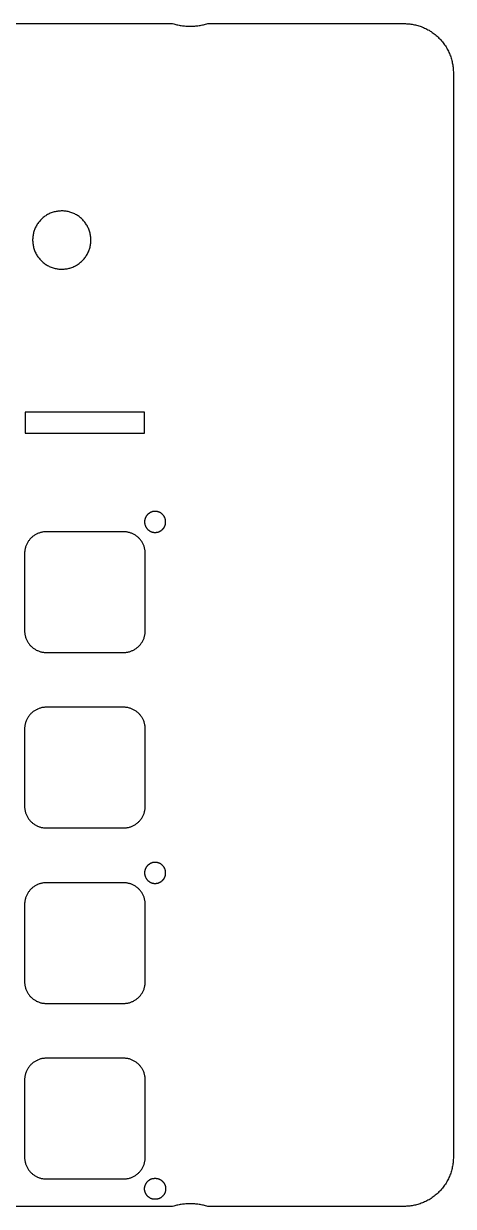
# Model space of a CAD drawing. Header units: millimetres. Extents: x -4 to 14, y 0 to 16.8.
# Drawn here: x 7.88 to 14, y 0 to 16.85 of the extents above; entities that cross this region are included whole.
import ezdxf

# ---------------------------------------------------------------- set-up
doc = ezdxf.new("R2010")
doc.units = ezdxf.units.MM
doc.header["$MEASUREMENT"] = 0
doc.layers.add('plot', color=254, linetype='Continuous', true_color=0xc6e0ff)

msp = doc.modelspace()

# ---------------------------------------------------------------- linework, layer by layer
at = {"layer": 'plot'}
for points in [[(10.5, 16.848), (13.3, 16.848), (13.316, 16.848), (13.331, 16.847), (13.347, 16.846), (13.363, 16.845), (13.379, 16.843), (13.395, 16.841), (13.411, 16.839), (13.427, 16.836), (13.444, 16.833), (13.46, 16.829), (13.476, 16.825), (13.493, 16.821), (13.509, 16.816), (13.525, 16.811), (13.541, 16.805), (13.558, 16.799), (13.574, 16.792), (13.59, 16.785), (13.606, 16.778), (13.622, 16.77), (13.637, 16.761), (13.653, 16.753), (13.668, 16.743), (13.683, 16.734), (13.698, 16.724), (13.713, 16.713), (13.727, 16.702), (13.741, 16.691), (13.755, 16.68), (13.769, 16.668), (13.782, 16.655), (13.795, 16.643), (13.808, 16.63), (13.82, 16.617), (13.832, 16.603), (13.843, 16.589), (13.855, 16.575), (13.865, 16.56), (13.876, 16.546), (13.886, 16.531), (13.896, 16.516), (13.905, 16.5), (13.913, 16.485), (13.922, 16.469), (13.93, 16.454), (13.937, 16.438), (13.944, 16.422), (13.951, 16.406), (13.957, 16.389), (13.963, 16.373), (13.968, 16.357), (13.973, 16.34), (13.977, 16.324), (13.981, 16.308), (13.985, 16.291), (13.988, 16.275), (13.991, 16.259), (13.994, 16.243), (13.996, 16.227), (13.997, 16.211), (13.998, 16.195), (13.999, 16.179), (14, 16.163), (14, 16.148), (14, 0.7)], [(0, 16.848), (10, 16.848)], [(10, 16.848), (10.015, 16.843), (10.03, 16.839), (10.045, 16.836), (10.061, 16.832), (10.076, 16.829), (10.092, 16.826), (10.107, 16.823), (10.123, 16.821), (10.139, 16.818), (10.155, 16.816), (10.17, 16.815), (10.186, 16.814), (10.202, 16.813), (10.218, 16.812), (10.234, 16.811), (10.25, 16.811), (10.266, 16.811), (10.282, 16.812), (10.298, 16.813), (10.314, 16.814), (10.33, 16.815), (10.345, 16.816), (10.361, 16.818), (10.377, 16.821), (10.393, 16.823), (10.408, 16.826), (10.424, 16.829), (10.439, 16.832), (10.455, 16.836), (10.47, 16.839), (10.485, 16.843), (10.5, 16.848)], [(8.835, 13.765), (8.835, 13.779), (8.834, 13.794), (8.833, 13.808), (8.831, 13.822), (8.829, 13.837), (8.826, 13.851), (8.823, 13.865), (8.819, 13.879), (8.815, 13.893), (8.81, 13.906), (8.805, 13.92), (8.8, 13.933), (8.793, 13.946), (8.787, 13.959), (8.78, 13.971), (8.773, 13.984), (8.765, 13.996), (8.757, 14.008), (8.748, 14.019), (8.739, 14.031), (8.73, 14.041), (8.72, 14.052), (8.71, 14.062), (8.699, 14.072), (8.688, 14.082), (8.677, 14.091), (8.666, 14.099), (8.654, 14.108), (8.642, 14.116), (8.63, 14.123), (8.617, 14.13), (8.604, 14.137), (8.591, 14.143), (8.578, 14.149), (8.565, 14.154), (8.551, 14.159), (8.537, 14.163), (8.523, 14.167), (8.509, 14.17), (8.495, 14.173), (8.481, 14.175), (8.467, 14.177), (8.452, 14.179), (8.438, 14.18), (8.424, 14.18), (8.409, 14.18), (8.395, 14.179), (8.38, 14.178), (8.366, 14.176), (8.352, 14.174), (8.338, 14.172), (8.324, 14.169), (8.31, 14.165), (8.296, 14.161), (8.282, 14.156), (8.269, 14.151), (8.255, 14.146), (8.242, 14.14), (8.229, 14.134), (8.217, 14.127), (8.204, 14.12), (8.192, 14.112), (8.18, 14.104), (8.169, 14.095), (8.157, 14.086), (8.146, 14.077), (8.136, 14.067), (8.125, 14.057), (8.115, 14.047), (8.106, 14.036), (8.097, 14.025), (8.088, 14.014), (8.079, 14.002), (8.071, 13.99), (8.064, 13.978), (8.056, 13.965), (8.05, 13.952), (8.043, 13.939), (8.038, 13.926), (8.032, 13.913), (8.027, 13.899), (8.023, 13.886), (8.019, 13.872), (8.016, 13.858), (8.013, 13.844), (8.01, 13.83), (8.008, 13.815), (8.007, 13.801), (8.006, 13.787), (8.005, 13.772), (8.005, 13.758), (8.006, 13.743), (8.007, 13.729), (8.008, 13.715), (8.01, 13.7), (8.013, 13.686), (8.016, 13.672), (8.019, 13.658), (8.023, 13.644), (8.027, 13.631), (8.032, 13.617), (8.038, 13.604), (8.043, 13.591), (8.05, 13.578), (8.056, 13.565), (8.064, 13.552), (8.071, 13.54), (8.079, 13.528), (8.088, 13.516), (8.097, 13.505), (8.106, 13.494), (8.115, 13.483), (8.125, 13.473), (8.136, 13.463), (8.146, 13.453), (8.157, 13.444), (8.169, 13.435), (8.18, 13.426), (8.192, 13.418), (8.204, 13.41), (8.217, 13.403), (8.229, 13.396), (8.242, 13.39), (8.255, 13.384), (8.269, 13.379), (8.282, 13.374), (8.296, 13.369), (8.31, 13.365), (8.324, 13.361), (8.338, 13.358), (8.352, 13.356), (8.366, 13.354), (8.38, 13.352), (8.395, 13.351), (8.409, 13.35), (8.424, 13.35), (8.438, 13.35), (8.452, 13.351), (8.467, 13.353), (8.481, 13.355), (8.495, 13.357), (8.509, 13.36), (8.523, 13.363), (8.537, 13.367), (8.551, 13.371), (8.565, 13.376), (8.578, 13.381), (8.591, 13.387), (8.604, 13.393), (8.617, 13.4), (8.63, 13.407), (8.642, 13.414), (8.654, 13.422), (8.666, 13.431), (8.677, 13.439), (8.688, 13.448), (8.699, 13.458), (8.71, 13.468), (8.72, 13.478), (8.73, 13.489), (8.739, 13.499), (8.748, 13.511), (8.757, 13.522), (8.765, 13.534), (8.773, 13.546), (8.78, 13.559), (8.787, 13.571), (8.793, 13.584), (8.8, 13.597), (8.805, 13.61), (8.81, 13.624), (8.815, 13.637), (8.819, 13.651), (8.823, 13.665), (8.826, 13.679), (8.829, 13.693), (8.831, 13.708), (8.833, 13.722), (8.834, 13.736), (8.835, 13.751), (8.835, 13.765)], [(7.9, 11.015), (9.6, 11.015), (9.6, 11.315), (7.9, 11.315), (7.9, 11.015)], [(9.9, 9.75), (9.9, 9.755), (9.9, 9.76), (9.899, 9.766), (9.899, 9.771), (9.898, 9.776), (9.897, 9.781), (9.896, 9.786), (9.894, 9.791), (9.893, 9.796), (9.891, 9.801), (9.889, 9.806), (9.887, 9.811), (9.885, 9.815), (9.883, 9.82), (9.88, 9.825), (9.877, 9.829), (9.875, 9.833), (9.872, 9.838), (9.869, 9.842), (9.865, 9.846), (9.862, 9.85), (9.858, 9.854), (9.855, 9.857), (9.851, 9.861), (9.847, 9.864), (9.843, 9.868), (9.839, 9.871), (9.835, 9.874), (9.83, 9.877), (9.826, 9.879), (9.821, 9.882), (9.817, 9.884), (9.812, 9.887), (9.807, 9.889), (9.802, 9.891), (9.797, 9.892), (9.792, 9.894), (9.787, 9.895), (9.782, 9.896), (9.777, 9.898), (9.772, 9.898), (9.767, 9.899), (9.762, 9.9), (9.757, 9.9), (9.751, 9.9), (9.746, 9.9), (9.741, 9.9), (9.736, 9.899), (9.731, 9.899), (9.725, 9.898), (9.72, 9.897), (9.715, 9.896), (9.71, 9.895), (9.705, 9.893), (9.7, 9.891), (9.695, 9.89), (9.69, 9.888), (9.686, 9.886), (9.681, 9.883), (9.677, 9.881), (9.672, 9.878), (9.668, 9.875), (9.663, 9.872), (9.659, 9.869), (9.655, 9.866), (9.651, 9.863), (9.647, 9.859), (9.643, 9.856), (9.64, 9.852), (9.636, 9.848), (9.633, 9.844), (9.63, 9.84), (9.627, 9.836), (9.624, 9.831), (9.621, 9.827), (9.619, 9.822), (9.616, 9.818), (9.614, 9.813), (9.612, 9.808), (9.61, 9.803), (9.608, 9.799), (9.606, 9.794), (9.605, 9.789), (9.604, 9.784), (9.603, 9.778), (9.602, 9.773), (9.601, 9.768), (9.601, 9.763), (9.6, 9.758), (9.6, 9.753), (9.6, 9.747), (9.6, 9.742), (9.601, 9.737), (9.601, 9.732), (9.602, 9.727), (9.603, 9.722), (9.604, 9.716), (9.605, 9.711), (9.606, 9.706), (9.608, 9.701), (9.61, 9.697), (9.612, 9.692), (9.614, 9.687), (9.616, 9.682), (9.619, 9.678), (9.621, 9.673), (9.624, 9.669), (9.627, 9.664), (9.63, 9.66), (9.633, 9.656), (9.636, 9.652), (9.64, 9.648), (9.643, 9.644), (9.647, 9.641), (9.651, 9.637), (9.655, 9.634), (9.659, 9.631), (9.663, 9.628), (9.668, 9.625), (9.672, 9.622), (9.677, 9.619), (9.681, 9.617), (9.686, 9.614), (9.69, 9.612), (9.695, 9.61), (9.7, 9.609), (9.705, 9.607), (9.71, 9.605), (9.715, 9.604), (9.72, 9.603), (9.725, 9.602), (9.731, 9.601), (9.736, 9.601), (9.741, 9.6), (9.746, 9.6), (9.751, 9.6), (9.757, 9.6), (9.762, 9.6), (9.767, 9.601), (9.772, 9.602), (9.777, 9.602), (9.782, 9.604), (9.787, 9.605), (9.792, 9.606), (9.797, 9.608), (9.802, 9.609), (9.807, 9.611), (9.812, 9.613), (9.817, 9.616), (9.821, 9.618), (9.826, 9.621), (9.83, 9.623), (9.835, 9.626), (9.839, 9.629), (9.843, 9.632), (9.847, 9.636), (9.851, 9.639), (9.855, 9.643), (9.858, 9.646), (9.862, 9.65), (9.865, 9.654), (9.869, 9.658), (9.872, 9.662), (9.875, 9.667), (9.877, 9.671), (9.88, 9.675), (9.883, 9.68), (9.885, 9.685), (9.887, 9.689), (9.889, 9.694), (9.891, 9.699), (9.893, 9.704), (9.894, 9.709), (9.896, 9.714), (9.897, 9.719), (9.898, 9.724), (9.899, 9.729), (9.899, 9.734), (9.9, 9.74), (9.9, 9.745), (9.9, 9.75)], [(8.2, 9.61), (8.189, 9.61), (8.179, 9.609), (8.168, 9.608), (8.158, 9.607), (8.147, 9.605), (8.137, 9.604), (8.127, 9.601), (8.116, 9.599), (8.106, 9.595), (8.096, 9.592), (8.086, 9.588), (8.076, 9.584), (8.067, 9.58), (8.057, 9.575), (8.048, 9.57), (8.039, 9.565), (8.03, 9.559), (8.021, 9.553), (8.013, 9.547), (8.004, 9.54), (7.996, 9.534), (7.988, 9.527), (7.981, 9.519), (7.973, 9.512), (7.966, 9.504), (7.96, 9.496), (7.953, 9.487), (7.947, 9.479), (7.941, 9.47), (7.935, 9.461), (7.93, 9.452), (7.925, 9.443), (7.92, 9.433), (7.916, 9.424), (7.912, 9.414), (7.908, 9.404), (7.905, 9.394), (7.901, 9.384), (7.899, 9.373), (7.896, 9.363), (7.895, 9.353), (7.893, 9.342), (7.892, 9.332), (7.891, 9.321), (7.89, 9.311), (7.89, 9.3)], [(9.3, 9.61), (8.2, 9.61)], [(9.61, 9.3), (9.61, 9.311), (9.609, 9.321), (9.608, 9.332), (9.607, 9.342), (9.605, 9.353), (9.604, 9.363), (9.601, 9.373), (9.599, 9.384), (9.595, 9.394), (9.592, 9.404), (9.588, 9.414), (9.584, 9.424), (9.58, 9.433), (9.575, 9.443), (9.57, 9.452), (9.565, 9.461), (9.559, 9.47), (9.553, 9.479), (9.547, 9.487), (9.54, 9.496), (9.534, 9.504), (9.527, 9.512), (9.519, 9.519), (9.512, 9.527), (9.504, 9.534), (9.496, 9.54), (9.487, 9.547), (9.479, 9.553), (9.47, 9.559), (9.461, 9.565), (9.452, 9.57), (9.443, 9.575), (9.433, 9.58), (9.424, 9.584), (9.414, 9.588), (9.404, 9.592), (9.394, 9.595), (9.384, 9.599), (9.373, 9.601), (9.363, 9.604), (9.353, 9.605), (9.342, 9.607), (9.332, 9.608), (9.321, 9.609), (9.311, 9.61), (9.3, 9.61)], [(7.89, 9.3), (7.89, 8.2)], [(9.61, 8.2), (9.61, 9.3)], [(7.89, 8.2), (7.89, 8.189), (7.891, 8.179), (7.892, 8.168), (7.893, 8.158), (7.895, 8.147), (7.896, 8.137), (7.899, 8.127), (7.901, 8.116), (7.905, 8.106), (7.908, 8.096), (7.912, 8.086), (7.916, 8.076), (7.92, 8.067), (7.925, 8.057), (7.93, 8.048), (7.935, 8.039), (7.941, 8.03), (7.947, 8.021), (7.953, 8.013), (7.96, 8.004), (7.966, 7.996), (7.973, 7.988), (7.981, 7.981), (7.988, 7.973), (7.996, 7.966), (8.004, 7.96), (8.013, 7.953), (8.021, 7.947), (8.03, 7.941), (8.039, 7.935), (8.048, 7.93), (8.057, 7.925), (8.067, 7.92), (8.076, 7.916), (8.086, 7.912), (8.096, 7.908), (8.106, 7.905), (8.116, 7.901), (8.127, 7.899), (8.137, 7.896), (8.147, 7.895), (8.158, 7.893), (8.168, 7.892), (8.179, 7.891), (8.189, 7.89), (8.2, 7.89)], [(9.3, 7.89), (9.311, 7.89), (9.321, 7.891), (9.332, 7.892), (9.342, 7.893), (9.353, 7.895), (9.363, 7.896), (9.373, 7.899), (9.384, 7.901), (9.394, 7.905), (9.404, 7.908), (9.414, 7.912), (9.424, 7.916), (9.433, 7.92), (9.443, 7.925), (9.452, 7.93), (9.461, 7.935), (9.47, 7.941), (9.479, 7.947), (9.487, 7.953), (9.496, 7.96), (9.504, 7.966), (9.512, 7.973), (9.519, 7.981), (9.527, 7.988), (9.534, 7.996), (9.54, 8.004), (9.547, 8.013), (9.553, 8.021), (9.559, 8.03), (9.565, 8.039), (9.57, 8.048), (9.575, 8.057), (9.58, 8.067), (9.584, 8.076), (9.588, 8.086), (9.592, 8.096), (9.595, 8.106), (9.599, 8.116), (9.601, 8.127), (9.604, 8.137), (9.605, 8.147), (9.607, 8.158), (9.608, 8.168), (9.609, 8.179), (9.61, 8.189), (9.61, 8.2)], [(8.2, 7.89), (9.3, 7.89)], [(8.2, 7.11), (8.189, 7.11), (8.179, 7.109), (8.168, 7.108), (8.158, 7.107), (8.147, 7.105), (8.137, 7.104), (8.127, 7.101), (8.116, 7.099), (8.106, 7.095), (8.096, 7.092), (8.086, 7.088), (8.076, 7.084), (8.067, 7.08), (8.057, 7.075), (8.048, 7.07), (8.039, 7.065), (8.03, 7.059), (8.021, 7.053), (8.013, 7.047), (8.004, 7.04), (7.996, 7.034), (7.988, 7.027), (7.981, 7.019), (7.973, 7.012), (7.966, 7.004), (7.96, 6.996), (7.953, 6.987), (7.947, 6.979), (7.941, 6.97), (7.935, 6.961), (7.93, 6.952), (7.925, 6.943), (7.92, 6.933), (7.916, 6.924), (7.912, 6.914), (7.908, 6.904), (7.905, 6.894), (7.901, 6.884), (7.899, 6.873), (7.896, 6.863), (7.895, 6.853), (7.893, 6.842), (7.892, 6.832), (7.891, 6.821), (7.89, 6.811), (7.89, 6.8)], [(9.3, 7.11), (8.2, 7.11)], [(9.61, 6.8), (9.61, 6.811), (9.609, 6.821), (9.608, 6.832), (9.607, 6.842), (9.605, 6.853), (9.604, 6.863), (9.601, 6.873), (9.599, 6.884), (9.595, 6.894), (9.592, 6.904), (9.588, 6.914), (9.584, 6.924), (9.58, 6.933), (9.575, 6.943), (9.57, 6.952), (9.565, 6.961), (9.559, 6.97), (9.553, 6.979), (9.547, 6.987), (9.54, 6.996), (9.534, 7.004), (9.527, 7.012), (9.519, 7.019), (9.512, 7.027), (9.504, 7.034), (9.496, 7.04), (9.487, 7.047), (9.479, 7.053), (9.47, 7.059), (9.461, 7.065), (9.452, 7.07), (9.443, 7.075), (9.433, 7.08), (9.424, 7.084), (9.414, 7.088), (9.404, 7.092), (9.394, 7.095), (9.384, 7.099), (9.373, 7.101), (9.363, 7.104), (9.353, 7.105), (9.342, 7.107), (9.332, 7.108), (9.321, 7.109), (9.311, 7.11), (9.3, 7.11)], [(7.89, 6.8), (7.89, 5.7)], [(9.61, 5.7), (9.61, 6.8)], [(7.89, 5.7), (7.89, 5.689), (7.891, 5.679), (7.892, 5.668), (7.893, 5.658), (7.895, 5.647), (7.896, 5.637), (7.899, 5.627), (7.901, 5.616), (7.905, 5.606), (7.908, 5.596), (7.912, 5.586), (7.916, 5.576), (7.92, 5.567), (7.925, 5.557), (7.93, 5.548), (7.935, 5.539), (7.941, 5.53), (7.947, 5.521), (7.953, 5.513), (7.96, 5.504), (7.966, 5.496), (7.973, 5.488), (7.981, 5.481), (7.988, 5.473), (7.996, 5.466), (8.004, 5.46), (8.013, 5.453), (8.021, 5.447), (8.03, 5.441), (8.039, 5.435), (8.048, 5.43), (8.057, 5.425), (8.067, 5.42), (8.076, 5.416), (8.086, 5.412), (8.096, 5.408), (8.106, 5.405), (8.116, 5.401), (8.127, 5.399), (8.137, 5.396), (8.147, 5.395), (8.158, 5.393), (8.168, 5.392), (8.179, 5.391), (8.189, 5.39), (8.2, 5.39)], [(9.3, 5.39), (9.311, 5.39), (9.321, 5.391), (9.332, 5.392), (9.342, 5.393), (9.353, 5.395), (9.363, 5.396), (9.373, 5.399), (9.384, 5.401), (9.394, 5.405), (9.404, 5.408), (9.414, 5.412), (9.424, 5.416), (9.433, 5.42), (9.443, 5.425), (9.452, 5.43), (9.461, 5.435), (9.47, 5.441), (9.479, 5.447), (9.487, 5.453), (9.496, 5.46), (9.504, 5.466), (9.512, 5.473), (9.519, 5.481), (9.527, 5.488), (9.534, 5.496), (9.54, 5.504), (9.547, 5.513), (9.553, 5.521), (9.559, 5.53), (9.565, 5.539), (9.57, 5.548), (9.575, 5.557), (9.58, 5.567), (9.584, 5.576), (9.588, 5.586), (9.592, 5.596), (9.595, 5.606), (9.599, 5.616), (9.601, 5.627), (9.604, 5.637), (9.605, 5.647), (9.607, 5.658), (9.608, 5.668), (9.609, 5.679), (9.61, 5.689), (9.61, 5.7)], [(8.2, 5.39), (9.3, 5.39)], [(9.9, 4.75), (9.9, 4.755), (9.9, 4.76), (9.899, 4.766), (9.899, 4.771), (9.898, 4.776), (9.897, 4.781), (9.896, 4.786), (9.894, 4.791), (9.893, 4.796), (9.891, 4.801), (9.889, 4.806), (9.887, 4.811), (9.885, 4.815), (9.883, 4.82), (9.88, 4.825), (9.877, 4.829), (9.875, 4.833), (9.872, 4.838), (9.869, 4.842), (9.865, 4.846), (9.862, 4.85), (9.858, 4.854), (9.855, 4.857), (9.851, 4.861), (9.847, 4.864), (9.843, 4.868), (9.839, 4.871), (9.835, 4.874), (9.83, 4.877), (9.826, 4.879), (9.821, 4.882), (9.817, 4.884), (9.812, 4.887), (9.807, 4.889), (9.802, 4.891), (9.797, 4.892), (9.792, 4.894), (9.787, 4.895), (9.782, 4.896), (9.777, 4.898), (9.772, 4.898), (9.767, 4.899), (9.762, 4.9), (9.757, 4.9), (9.751, 4.9), (9.746, 4.9), (9.741, 4.9), (9.736, 4.899), (9.731, 4.899), (9.725, 4.898), (9.72, 4.897), (9.715, 4.896), (9.71, 4.895), (9.705, 4.893), (9.7, 4.891), (9.695, 4.89), (9.69, 4.888), (9.686, 4.886), (9.681, 4.883), (9.677, 4.881), (9.672, 4.878), (9.668, 4.875), (9.663, 4.872), (9.659, 4.869), (9.655, 4.866), (9.651, 4.863), (9.647, 4.859), (9.643, 4.856), (9.64, 4.852), (9.636, 4.848), (9.633, 4.844), (9.63, 4.84), (9.627, 4.836), (9.624, 4.831), (9.621, 4.827), (9.619, 4.822), (9.616, 4.818), (9.614, 4.813), (9.612, 4.808), (9.61, 4.803), (9.608, 4.799), (9.606, 4.794), (9.605, 4.789), (9.604, 4.784), (9.603, 4.778), (9.602, 4.773), (9.601, 4.768), (9.601, 4.763), (9.6, 4.758), (9.6, 4.753), (9.6, 4.747), (9.6, 4.742), (9.601, 4.737), (9.601, 4.732), (9.602, 4.727), (9.603, 4.722), (9.604, 4.716), (9.605, 4.711), (9.606, 4.706), (9.608, 4.701), (9.61, 4.697), (9.612, 4.692), (9.614, 4.687), (9.616, 4.682), (9.619, 4.678), (9.621, 4.673), (9.624, 4.669), (9.627, 4.664), (9.63, 4.66), (9.633, 4.656), (9.636, 4.652), (9.64, 4.648), (9.643, 4.644), (9.647, 4.641), (9.651, 4.637), (9.655, 4.634), (9.659, 4.631), (9.663, 4.628), (9.668, 4.625), (9.672, 4.622), (9.677, 4.619), (9.681, 4.617), (9.686, 4.614), (9.69, 4.612), (9.695, 4.61), (9.7, 4.609), (9.705, 4.607), (9.71, 4.605), (9.715, 4.604), (9.72, 4.603), (9.725, 4.602), (9.731, 4.601), (9.736, 4.601), (9.741, 4.6), (9.746, 4.6), (9.751, 4.6), (9.757, 4.6), (9.762, 4.6), (9.767, 4.601), (9.772, 4.602), (9.777, 4.602), (9.782, 4.604), (9.787, 4.605), (9.792, 4.606), (9.797, 4.608), (9.802, 4.609), (9.807, 4.611), (9.812, 4.613), (9.817, 4.616), (9.821, 4.618), (9.826, 4.621), (9.83, 4.623), (9.835, 4.626), (9.839, 4.629), (9.843, 4.632), (9.847, 4.636), (9.851, 4.639), (9.855, 4.643), (9.858, 4.646), (9.862, 4.65), (9.865, 4.654), (9.869, 4.658), (9.872, 4.662), (9.875, 4.667), (9.877, 4.671), (9.88, 4.675), (9.883, 4.68), (9.885, 4.685), (9.887, 4.689), (9.889, 4.694), (9.891, 4.699), (9.893, 4.704), (9.894, 4.709), (9.896, 4.714), (9.897, 4.719), (9.898, 4.724), (9.899, 4.729), (9.899, 4.734), (9.9, 4.74), (9.9, 4.745), (9.9, 4.75)], [(8.2, 4.61), (8.189, 4.61), (8.179, 4.609), (8.168, 4.608), (8.158, 4.607), (8.147, 4.605), (8.137, 4.604), (8.127, 4.601), (8.116, 4.599), (8.106, 4.595), (8.096, 4.592), (8.086, 4.588), (8.076, 4.584), (8.067, 4.58), (8.057, 4.575), (8.048, 4.57), (8.039, 4.565), (8.03, 4.559), (8.021, 4.553), (8.013, 4.547), (8.004, 4.54), (7.996, 4.534), (7.988, 4.527), (7.981, 4.519), (7.973, 4.512), (7.966, 4.504), (7.96, 4.496), (7.953, 4.487), (7.947, 4.479), (7.941, 4.47), (7.935, 4.461), (7.93, 4.452), (7.925, 4.443), (7.92, 4.433), (7.916, 4.424), (7.912, 4.414), (7.908, 4.404), (7.905, 4.394), (7.901, 4.384), (7.899, 4.373), (7.896, 4.363), (7.895, 4.353), (7.893, 4.342), (7.892, 4.332), (7.891, 4.321), (7.89, 4.311), (7.89, 4.3)], [(9.3, 4.61), (8.2, 4.61)], [(9.61, 4.3), (9.61, 4.311), (9.609, 4.321), (9.608, 4.332), (9.607, 4.342), (9.605, 4.353), (9.604, 4.363), (9.601, 4.373), (9.599, 4.384), (9.595, 4.394), (9.592, 4.404), (9.588, 4.414), (9.584, 4.424), (9.58, 4.433), (9.575, 4.443), (9.57, 4.452), (9.565, 4.461), (9.559, 4.47), (9.553, 4.479), (9.547, 4.487), (9.54, 4.496), (9.534, 4.504), (9.527, 4.512), (9.519, 4.519), (9.512, 4.527), (9.504, 4.534), (9.496, 4.54), (9.487, 4.547), (9.479, 4.553), (9.47, 4.559), (9.461, 4.565), (9.452, 4.57), (9.443, 4.575), (9.433, 4.58), (9.424, 4.584), (9.414, 4.588), (9.404, 4.592), (9.394, 4.595), (9.384, 4.599), (9.373, 4.601), (9.363, 4.604), (9.353, 4.605), (9.342, 4.607), (9.332, 4.608), (9.321, 4.609), (9.311, 4.61), (9.3, 4.61)], [(7.89, 4.3), (7.89, 3.2)], [(9.61, 3.2), (9.61, 4.3)], [(7.89, 3.2), (7.89, 3.189), (7.891, 3.179), (7.892, 3.168), (7.893, 3.158), (7.895, 3.147), (7.896, 3.137), (7.899, 3.127), (7.901, 3.116), (7.905, 3.106), (7.908, 3.096), (7.912, 3.086), (7.916, 3.076), (7.92, 3.067), (7.925, 3.057), (7.93, 3.048), (7.935, 3.039), (7.941, 3.03), (7.947, 3.021), (7.953, 3.013), (7.96, 3.004), (7.966, 2.996), (7.973, 2.988), (7.981, 2.981), (7.988, 2.973), (7.996, 2.966), (8.004, 2.96), (8.013, 2.953), (8.021, 2.947), (8.03, 2.941), (8.039, 2.935), (8.048, 2.93), (8.057, 2.925), (8.067, 2.92), (8.076, 2.916), (8.086, 2.912), (8.096, 2.908), (8.106, 2.905), (8.116, 2.901), (8.127, 2.899), (8.137, 2.896), (8.147, 2.895), (8.158, 2.893), (8.168, 2.892), (8.179, 2.891), (8.189, 2.89), (8.2, 2.89)], [(9.3, 2.89), (9.311, 2.89), (9.321, 2.891), (9.332, 2.892), (9.342, 2.893), (9.353, 2.895), (9.363, 2.896), (9.373, 2.899), (9.384, 2.901), (9.394, 2.905), (9.404, 2.908), (9.414, 2.912), (9.424, 2.916), (9.433, 2.92), (9.443, 2.925), (9.452, 2.93), (9.461, 2.935), (9.47, 2.941), (9.479, 2.947), (9.487, 2.953), (9.496, 2.96), (9.504, 2.966), (9.512, 2.973), (9.519, 2.981), (9.527, 2.988), (9.534, 2.996), (9.54, 3.004), (9.547, 3.013), (9.553, 3.021), (9.559, 3.03), (9.565, 3.039), (9.57, 3.048), (9.575, 3.057), (9.58, 3.067), (9.584, 3.076), (9.588, 3.086), (9.592, 3.096), (9.595, 3.106), (9.599, 3.116), (9.601, 3.127), (9.604, 3.137), (9.605, 3.147), (9.607, 3.158), (9.608, 3.168), (9.609, 3.179), (9.61, 3.189), (9.61, 3.2)], [(8.2, 2.89), (9.3, 2.89)], [(8.2, 2.11), (8.189, 2.11), (8.179, 2.109), (8.168, 2.108), (8.158, 2.107), (8.147, 2.105), (8.137, 2.104), (8.127, 2.101), (8.116, 2.099), (8.106, 2.095), (8.096, 2.092), (8.086, 2.088), (8.076, 2.084), (8.067, 2.08), (8.057, 2.075), (8.048, 2.07), (8.039, 2.065), (8.03, 2.059), (8.021, 2.053), (8.013, 2.047), (8.004, 2.04), (7.996, 2.034), (7.988, 2.027), (7.981, 2.019), (7.973, 2.012), (7.966, 2.004), (7.96, 1.996), (7.953, 1.987), (7.947, 1.979), (7.941, 1.97), (7.935, 1.961), (7.93, 1.952), (7.925, 1.943), (7.92, 1.933), (7.916, 1.924), (7.912, 1.914), (7.908, 1.904), (7.905, 1.894), (7.901, 1.884), (7.899, 1.873), (7.896, 1.863), (7.895, 1.853), (7.893, 1.842), (7.892, 1.832), (7.891, 1.821), (7.89, 1.811), (7.89, 1.8)], [(9.3, 2.11), (8.2, 2.11)], [(9.61, 1.8), (9.61, 1.811), (9.609, 1.821), (9.608, 1.832), (9.607, 1.842), (9.605, 1.853), (9.604, 1.863), (9.601, 1.873), (9.599, 1.884), (9.595, 1.894), (9.592, 1.904), (9.588, 1.914), (9.584, 1.924), (9.58, 1.933), (9.575, 1.943), (9.57, 1.952), (9.565, 1.961), (9.559, 1.97), (9.553, 1.979), (9.547, 1.987), (9.54, 1.996), (9.534, 2.004), (9.527, 2.012), (9.519, 2.019), (9.512, 2.027), (9.504, 2.034), (9.496, 2.04), (9.487, 2.047), (9.479, 2.053), (9.47, 2.059), (9.461, 2.065), (9.452, 2.07), (9.443, 2.075), (9.433, 2.08), (9.424, 2.084), (9.414, 2.088), (9.404, 2.092), (9.394, 2.095), (9.384, 2.099), (9.373, 2.101), (9.363, 2.104), (9.353, 2.105), (9.342, 2.107), (9.332, 2.108), (9.321, 2.109), (9.311, 2.11), (9.3, 2.11)], [(7.89, 1.8), (7.89, 0.7)], [(9.61, 0.7), (9.61, 1.8)], [(7.89, 0.7), (7.89, 0.689), (7.891, 0.679), (7.892, 0.668), (7.893, 0.658), (7.895, 0.647), (7.896, 0.637), (7.899, 0.627), (7.901, 0.616), (7.905, 0.606), (7.908, 0.596), (7.912, 0.586), (7.916, 0.576), (7.92, 0.567), (7.925, 0.557), (7.93, 0.548), (7.935, 0.539), (7.941, 0.53), (7.947, 0.521), (7.953, 0.513), (7.96, 0.504), (7.966, 0.496), (7.973, 0.488), (7.981, 0.481), (7.988, 0.473), (7.996, 0.466), (8.004, 0.46), (8.013, 0.453), (8.021, 0.447), (8.03, 0.441), (8.039, 0.435), (8.048, 0.43), (8.057, 0.425), (8.067, 0.42), (8.076, 0.416), (8.086, 0.412), (8.096, 0.408), (8.106, 0.405), (8.116, 0.401), (8.127, 0.399), (8.137, 0.396), (8.147, 0.395), (8.158, 0.393), (8.168, 0.392), (8.179, 0.391), (8.189, 0.39), (8.2, 0.39)], [(9.3, 0.39), (9.311, 0.39), (9.321, 0.391), (9.332, 0.392), (9.342, 0.393), (9.353, 0.395), (9.363, 0.396), (9.373, 0.399), (9.384, 0.401), (9.394, 0.405), (9.404, 0.408), (9.414, 0.412), (9.424, 0.416), (9.433, 0.42), (9.443, 0.425), (9.452, 0.43), (9.461, 0.435), (9.47, 0.441), (9.479, 0.447), (9.487, 0.453), (9.496, 0.46), (9.504, 0.466), (9.512, 0.473), (9.519, 0.481), (9.527, 0.488), (9.534, 0.496), (9.54, 0.504), (9.547, 0.513), (9.553, 0.521), (9.559, 0.53), (9.565, 0.539), (9.57, 0.548), (9.575, 0.557), (9.58, 0.567), (9.584, 0.576), (9.588, 0.586), (9.592, 0.596), (9.595, 0.606), (9.599, 0.616), (9.601, 0.627), (9.604, 0.637), (9.605, 0.647), (9.607, 0.658), (9.608, 0.668), (9.609, 0.679), (9.61, 0.689), (9.61, 0.7)], [(14, 0.7), (14, 0.684), (13.999, 0.669), (13.998, 0.653), (13.997, 0.637), (13.996, 0.621), (13.994, 0.605), (13.991, 0.589), (13.988, 0.573), (13.985, 0.556), (13.981, 0.54), (13.977, 0.524), (13.973, 0.507), (13.968, 0.491), (13.963, 0.475), (13.957, 0.459), (13.951, 0.442), (13.944, 0.426), (13.937, 0.41), (13.93, 0.394), (13.922, 0.378), (13.913, 0.363), (13.905, 0.347), (13.896, 0.332), (13.886, 0.317), (13.876, 0.302), (13.865, 0.287), (13.855, 0.273), (13.843, 0.259), (13.832, 0.245), (13.82, 0.231), (13.808, 0.218), (13.795, 0.205), (13.782, 0.192), (13.769, 0.18), (13.755, 0.168), (13.741, 0.157), (13.727, 0.145), (13.713, 0.135), (13.698, 0.124), (13.683, 0.114), (13.668, 0.104), (13.653, 0.095), (13.637, 0.087), (13.622, 0.078), (13.606, 0.07), (13.59, 0.063), (13.574, 0.056), (13.558, 0.049), (13.541, 0.043), (13.525, 0.037), (13.509, 0.032), (13.493, 0.027), (13.476, 0.023), (13.46, 0.019), (13.444, 0.015), (13.427, 0.012), (13.411, 0.009), (13.395, 0.006), (13.379, 0.004), (13.363, 0.003), (13.347, 0.002), (13.331, 0.001), (13.316, 0), (13.3, 0), (10.5, 0)], [(8.2, 0.39), (9.3, 0.39)], [(9.9, 0.25), (9.9, 0.245), (9.9, 0.24), (9.899, 0.234), (9.899, 0.229), (9.898, 0.224), (9.897, 0.219), (9.896, 0.214), (9.894, 0.209), (9.893, 0.204), (9.891, 0.199), (9.889, 0.194), (9.887, 0.189), (9.885, 0.185), (9.883, 0.18), (9.88, 0.175), (9.877, 0.171), (9.875, 0.167), (9.872, 0.162), (9.869, 0.158), (9.865, 0.154), (9.862, 0.15), (9.858, 0.146), (9.855, 0.143), (9.851, 0.139), (9.847, 0.136), (9.843, 0.132), (9.839, 0.129), (9.835, 0.126), (9.83, 0.123), (9.826, 0.121), (9.821, 0.118), (9.817, 0.116), (9.812, 0.113), (9.807, 0.111), (9.802, 0.109), (9.797, 0.108), (9.792, 0.106), (9.787, 0.105), (9.782, 0.104), (9.777, 0.102), (9.772, 0.102), (9.767, 0.101), (9.762, 0.1), (9.757, 0.1), (9.751, 0.1), (9.746, 0.1), (9.741, 0.1), (9.736, 0.101), (9.731, 0.101), (9.725, 0.102), (9.72, 0.103), (9.715, 0.104), (9.71, 0.105), (9.705, 0.107), (9.7, 0.109), (9.695, 0.11), (9.69, 0.112), (9.686, 0.114), (9.681, 0.117), (9.677, 0.119), (9.672, 0.122), (9.668, 0.125), (9.663, 0.128), (9.659, 0.131), (9.655, 0.134), (9.651, 0.137), (9.647, 0.141), (9.643, 0.144), (9.64, 0.148), (9.636, 0.152), (9.633, 0.156), (9.63, 0.16), (9.627, 0.164), (9.624, 0.169), (9.621, 0.173), (9.619, 0.178), (9.616, 0.182), (9.614, 0.187), (9.612, 0.192), (9.61, 0.197), (9.608, 0.201), (9.606, 0.206), (9.605, 0.211), (9.604, 0.216), (9.603, 0.222), (9.602, 0.227), (9.601, 0.232), (9.601, 0.237), (9.6, 0.242), (9.6, 0.247), (9.6, 0.253), (9.6, 0.258), (9.601, 0.263), (9.601, 0.268), (9.602, 0.273), (9.603, 0.278), (9.604, 0.284), (9.605, 0.289), (9.606, 0.294), (9.608, 0.299), (9.61, 0.303), (9.612, 0.308), (9.614, 0.313), (9.616, 0.318), (9.619, 0.322), (9.621, 0.327), (9.624, 0.331), (9.627, 0.336), (9.63, 0.34), (9.633, 0.344), (9.636, 0.348), (9.64, 0.352), (9.643, 0.356), (9.647, 0.359), (9.651, 0.363), (9.655, 0.366), (9.659, 0.369), (9.663, 0.372), (9.668, 0.375), (9.672, 0.378), (9.677, 0.381), (9.681, 0.383), (9.686, 0.386), (9.69, 0.388), (9.695, 0.39), (9.7, 0.391), (9.705, 0.393), (9.71, 0.395), (9.715, 0.396), (9.72, 0.397), (9.725, 0.398), (9.731, 0.399), (9.736, 0.399), (9.741, 0.4), (9.746, 0.4), (9.751, 0.4), (9.757, 0.4), (9.762, 0.4), (9.767, 0.399), (9.772, 0.398), (9.777, 0.398), (9.782, 0.396), (9.787, 0.395), (9.792, 0.394), (9.797, 0.392), (9.802, 0.391), (9.807, 0.389), (9.812, 0.387), (9.817, 0.384), (9.821, 0.382), (9.826, 0.379), (9.83, 0.377), (9.835, 0.374), (9.839, 0.371), (9.843, 0.368), (9.847, 0.364), (9.851, 0.361), (9.855, 0.357), (9.858, 0.354), (9.862, 0.35), (9.865, 0.346), (9.869, 0.342), (9.872, 0.338), (9.875, 0.333), (9.877, 0.329), (9.88, 0.325), (9.883, 0.32), (9.885, 0.315), (9.887, 0.311), (9.889, 0.306), (9.891, 0.301), (9.893, 0.296), (9.894, 0.291), (9.896, 0.286), (9.897, 0.281), (9.898, 0.276), (9.899, 0.271), (9.899, 0.266), (9.9, 0.26), (9.9, 0.255), (9.9, 0.25)], [(10, 0), (0, 0)], [(10.5, 0), (10.485, 0.004), (10.47, 0.008), (10.455, 0.012), (10.439, 0.016), (10.424, 0.019), (10.408, 0.022), (10.393, 0.025), (10.377, 0.027), (10.361, 0.029), (10.345, 0.031), (10.33, 0.033), (10.314, 0.034), (10.298, 0.035), (10.282, 0.036), (10.266, 0.036), (10.25, 0.037), (10.234, 0.036), (10.218, 0.036), (10.202, 0.035), (10.186, 0.034), (10.17, 0.033), (10.155, 0.031), (10.139, 0.029), (10.123, 0.027), (10.107, 0.025), (10.092, 0.022), (10.076, 0.019), (10.061, 0.016), (10.045, 0.012), (10.03, 0.008), (10.015, 0.004), (10, 0)]]:
    msp.add_lwpolyline(points, dxfattribs=at)

doc.saveas('drawing.dxf')
